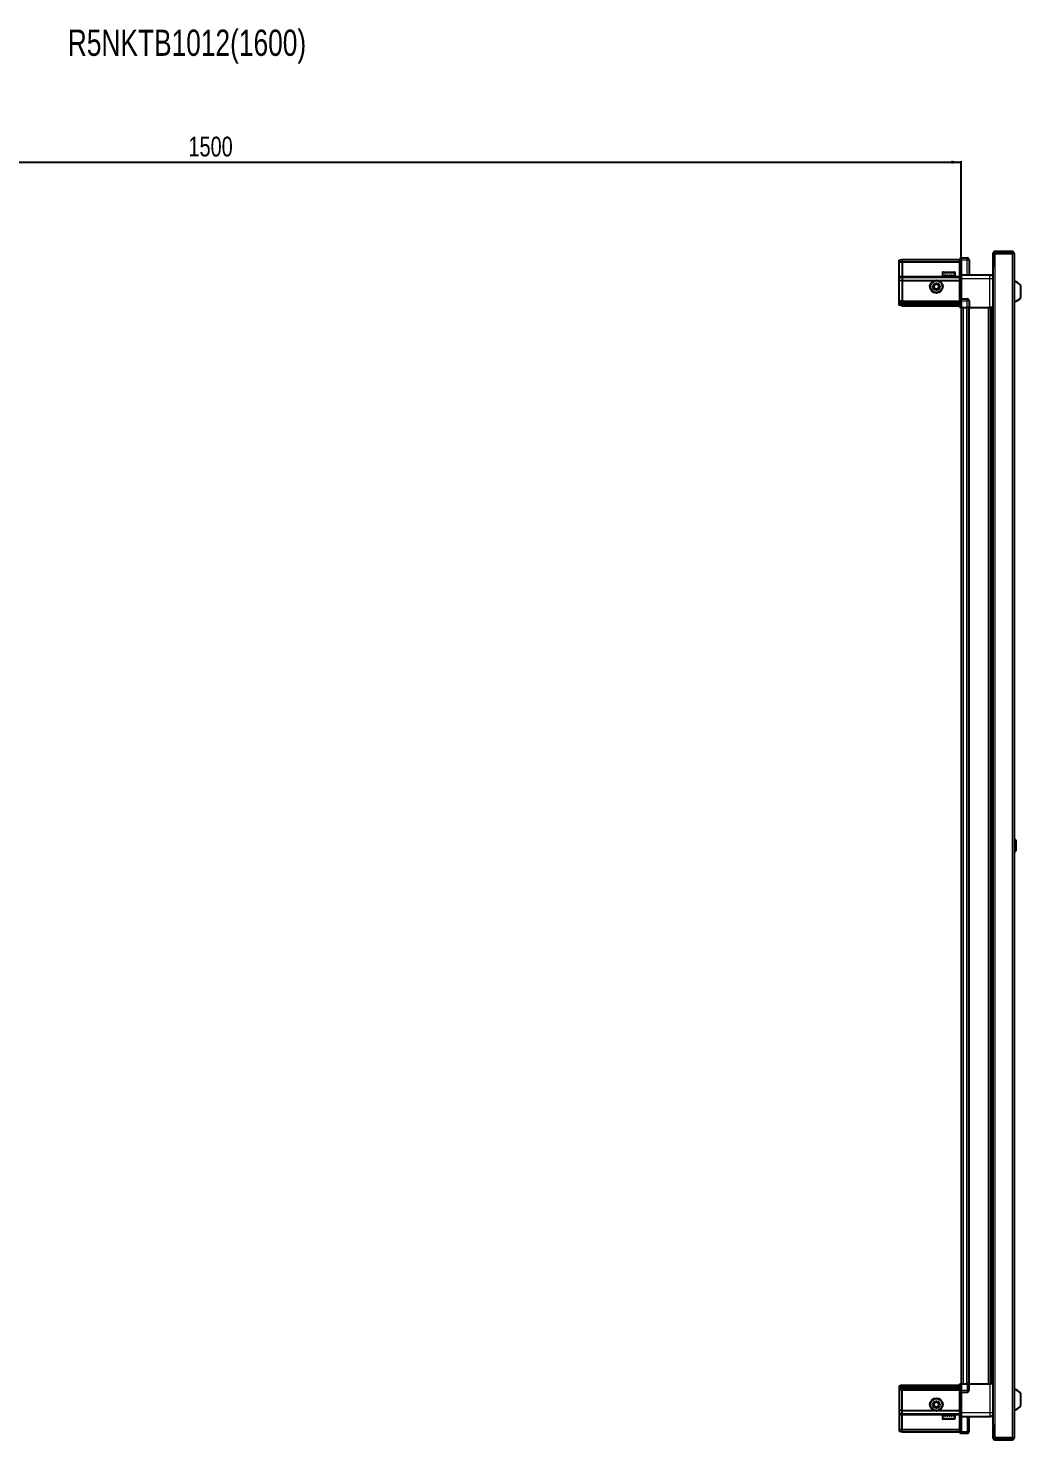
# Model space of a CAD drawing. Header units: millimetres. Extents: x -659 to 3549, y -1610 to 1598.
# Drawn here: x 1330 to 2331, y 174 to 1598 of the extents above; entities that cross this region are included whole.
import ezdxf

# ---------------------------------------------------------------- set-up
doc = ezdxf.new("R2010")
doc.units = ezdxf.units.MM
doc.layers.add('FORMAT', color=7, linetype='Continuous')
doc.styles.add('SLDTEXTSTYLE0', font='TXT', dxfattribs={"width": 0.75})
doc.dimstyles.new('SLDDIMSTYLE0', dxfattribs={"dimtxt": 20, "dimasz": 10, "dimexe": 0, "dimexo": 0.0625, "dimgap": 5, "dimtad": 2, "dimdec": 1, "dimrnd": 1e-09, "dimzin": 12, "dimdsep": 46, "dimtxsty": 'SLDTEXTSTYLE0', "dimsah": 1, "dimcen": 0.09, "dimadec": 0, "dimazin": 3, "dimtfac": 1, "dimtofl": 0, "dimtmove": 0, "dimatfit": 3, "dimfxl": 0, "dimfrac": 2, "dimtolj": 1, "dimtzin": 12, "dimarcsym": 0})

# ---------------------------------------------------------------- blocks, each defined once
blk = doc.blocks.new('_D_6')
at = {"layer": 'FORMAT'}
for p, q in [((771.5, 1316.3), (771.5, 1463.8)), ((771.5, 1462.8), (2271.5, 1462.8)), ((2271.5, 1316.3), (2271.5, 1463.8))]:
    blk.add_line(p, q, dxfattribs=at)
for points in [[(771.5, 1462.8), (781.5, 1461.3), (781.5, 1464.4)], [(2271.5, 1462.8), (2261.5, 1464.4), (2261.5, 1461.3)]]:
    blk.add_solid(points, dxfattribs=at)
at = {"layer": 'FORMAT', "insert": (1492, 1488.6), "char_height": 20, "attachment_point": 1, "style": 'SLDTEXTSTYLE0'}
blk.add_mtext('1500', dxfattribs=at)

msp = doc.modelspace()

# ---------------------------------------------------------------- linework, layer by layer
at = {"color": 7, "linetype": 'Continuous', "lineweight": 25}
for p, q in [((2303.37, 1370.73), (2303.37, 1358.33)), ((2304.87, 1370.73), (2304.87, 1358.33)), ((2305.37, 1357.83), (2305.37, 1370.73)), ((2305.37, 1370.73), (2322.77, 1370.73)), ((2322.77, 1372.83), (2305.47, 1372.83)), ((2322.77, 1371.33), (2305.47, 1371.33)), ((2322.77, 1371.33), (2322.77, 1372.83)), ((2322.77, 1370.73), (2324.87, 1370.73)), ((2324.87, 1370.73), (2324.87, 175.93)), ((2208.87, 1364.03), (2211.87, 1364.83)), ((2208.87, 1362.17), (2208.87, 1364.03)), ((2208.87, 1362.17), (2211.87, 1362.33)), ((2208.87, 1347.83), (2208.87, 1362.17)), ((2211.87, 1364.83), (2211.87, 1362.33)), ((2211.87, 1364.83), (2270.17, 1364.83)), ((2211.87, 1362.33), (2211.87, 1347.83)), ((2211.87, 1362.33), (2270.17, 1362.33)), ((2271.04, 1366.33), (2270.17, 1365.83)), ((2271.04, 1366.33), (2270.17, 1365.83)), ((2270.17, 1365.83), (2270.17, 1364.33)), ((2270.17, 1349.53), (2270.17, 1364.33)), ((2271.37, 1366.33), (2271.04, 1366.33)), ((2271.37, 1366.33), (2271.04, 1366.33)), ((2271.37, 1366.33), (2271.37, 1366.33)), ((2271.37, 1364.33), (2271.37, 1366.33)), ((2271.37, 1366.33), (2277.37, 1366.33)), ((2271.37, 1364.33), (2271.37, 1349.53)), ((2279.37, 1364.33), (2279.37, 1349.33)), ((2303.27, 1357.83), (2303.27, 188.83)), ((2303.27, 1357.83), (2305.37, 1357.83)), ((2303.37, 1358.33), (2304.87, 1358.33)), ((2208.87, 1346.03), (2208.87, 1347.83)), ((2208.87, 1346.03), (2211.87, 1346.83)), ((2208.87, 1343), (2208.87, 1346.03)), ((2211.87, 1343.33), (2208.87, 1343)), ((2208.87, 1322.83), (2208.87, 1343)), ((2211.87, 1347.83), (2211.87, 1346.83)), ((2211.87, 1346.83), (2211.87, 1343.33)), ((2211.87, 1346.83), (2270.17, 1346.83)), ((2211.87, 1343.33), (2211.87, 1322.83)), ((2211.87, 1343.33), (2243.87, 1343.33)), ((2248.87, 1343.33), (2270.17, 1343.33)), ((2252.37, 1351.23), (2252.37, 1348.33)), ((2252.37, 1348.33), (2252.41, 1348.33)), ((2252.53, 1348.83), (2252.41, 1348.83)), ((2252.41, 1348.83), (2252.41, 1348.33)), ((2252.41, 1348.33), (2252.53, 1348.33)), ((2252.53, 1348.83), (2252.53, 1348.33)), ((2252.53, 1348.33), (2252.94, 1348.33)), ((2253.28, 1348.83), (2252.94, 1348.83)), ((2252.94, 1348.83), (2252.94, 1348.33)), ((2252.94, 1348.33), (2253.28, 1348.33)), ((2253.17, 1352.03), (2264.57, 1352.03)), ((2253.28, 1348.83), (2253.28, 1348.33)), ((2253.28, 1348.33), (2254.05, 1348.33)), ((2254.58, 1348.83), (2254.05, 1348.83)), ((2254.05, 1348.83), (2254.05, 1348.33)), ((2254.05, 1348.33), (2254.58, 1348.33)), ((2254.47, 1348.33), (2254.47, 1348.23)), ((2254.47, 1348.23), (2263.27, 1348.23)), ((2254.58, 1348.83), (2254.58, 1348.33)), ((2254.58, 1348.33), (2255.63, 1348.33)), ((2254.87, 1347.83), (2255.56, 1347.35)), ((2254.87, 1347.83), (2262.87, 1347.83)), ((2255.56, 1347.35), (2254.87, 1346.86)), ((2254.87, 1346.86), (2254.87, 1346.83)), ((2254.87, 1346.86), (2262.87, 1346.86)), ((2255.56, 1347.35), (2262.18, 1347.35)), ((2256.3, 1348.83), (2255.63, 1348.83)), ((2255.63, 1348.83), (2255.63, 1348.33)), ((2255.63, 1348.33), (2256.3, 1348.33)), ((2256.3, 1348.83), (2256.3, 1348.33)), ((2256.3, 1348.33), (2257.53, 1348.33)), ((2258.27, 1348.83), (2257.53, 1348.83)), ((2257.53, 1348.83), (2257.53, 1348.33)), ((2257.53, 1348.33), (2257.97, 1348.33)), ((2257.97, 1348.83), (2257.97, 1348.33)), ((2258.27, 1348.83), (2258.27, 1348.33)), ((2258.27, 1348.33), (2259.57, 1348.33)), ((2260.29, 1348.83), (2259.57, 1348.83)), ((2259.57, 1348.83), (2259.57, 1348.33)), ((2259.84, 1348.83), (2259.84, 1348.33)), ((2259.84, 1348.33), (2260.29, 1348.33)), ((2260.29, 1348.83), (2260.29, 1348.33)), ((2260.29, 1348.33), (2261.53, 1348.33)), ((2262.19, 1348.83), (2261.53, 1348.83)), ((2261.53, 1348.83), (2261.53, 1348.33)), ((2261.53, 1348.33), (2262.19, 1348.33)), ((2262.18, 1347.35), (2262.87, 1347.83)), ((2262.87, 1346.86), (2262.18, 1347.35)), ((2262.19, 1348.83), (2262.19, 1348.33)), ((2262.19, 1348.33), (2263.23, 1348.33)), ((2262.87, 1346.83), (2262.87, 1346.86)), ((2263.75, 1348.83), (2263.23, 1348.83)), ((2263.23, 1348.83), (2263.23, 1348.33)), ((2263.23, 1348.33), (2263.75, 1348.33)), ((2263.27, 1348.23), (2263.27, 1348.33)), ((2263.75, 1348.83), (2263.75, 1348.33)), ((2263.75, 1348.33), (2264.51, 1348.33)), ((2264.84, 1348.83), (2264.51, 1348.83)), ((2264.51, 1348.83), (2264.51, 1348.33)), ((2264.51, 1348.33), (2264.84, 1348.33)), ((2264.84, 1348.83), (2264.84, 1348.33)), ((2264.84, 1348.33), (2265.23, 1348.33)), ((2265.34, 1348.83), (2265.23, 1348.83)), ((2265.23, 1348.83), (2265.23, 1348.33)), ((2265.23, 1348.33), (2265.34, 1348.33)), ((2265.34, 1348.83), (2265.34, 1348.33)), ((2265.34, 1348.33), (2265.37, 1348.33)), ((2265.37, 1348.33), (2265.37, 1351.23)), ((2270.17, 1349.33), (2270.17, 1349.53)), ((2271.37, 1349.33), (2270.17, 1349.33)), ((2270.17, 1345.33), (2270.17, 1349.33)), ((2270.17, 1325.03), (2270.17, 1345.33)), ((2271.37, 1349.53), (2271.37, 1349.33)), ((2271.37, 1349.33), (2271.37, 1345.33)), ((2271.37, 1349.33), (2300.37, 1349.33)), ((2271.37, 1345.33), (2271.37, 1325.03)), ((2270.17, 1324.83), (2270.17, 1325.03)), ((2271.37, 1324.83), (2270.17, 1324.83)), ((2270.17, 1324.83), (2270.17, 1324.15)), ((2271.37, 1325.03), (2271.37, 1324.83)), ((2271.37, 1322.83), (2271.37, 1324.83)), ((2271.37, 1324.83), (2277.37, 1324.83)), ((2271.37, 1322.83), (2271.37, 1324.83)), ((2331.47, 1326.33), (2331.47, 1338.33)), ((2208.87, 1321.03), (2208.87, 1322.83)), ((2211.87, 1321.83), (2208.87, 1321.03)), ((2208.87, 1320.29), (2208.87, 1321.03)), ((2211.87, 1320.83), (2208.87, 1320.29)), ((2208.87, 1319.78), (2208.87, 1320.29)), ((2211.87, 1319.33), (2208.87, 1319.78)), ((2208.87, 1318.63), (2208.87, 1319.78)), ((2211.87, 1317.83), (2208.87, 1318.63)), ((2211.87, 1322.83), (2211.87, 1321.83)), ((2211.87, 1321.83), (2211.87, 1320.83)), ((2211.87, 1321.83), (2270.17, 1321.83)), ((2211.87, 1320.83), (2270.17, 1320.83)), ((2211.87, 1320.83), (2211.87, 1319.33)), ((2211.87, 1319.33), (2211.87, 1317.83)), ((2211.87, 1319.33), (2270.17, 1319.33)), ((2211.87, 1317.83), (2270.17, 1317.83)), ((2270.17, 1316.33), (2270.17, 1324.15)), ((2271.04, 1316.33), (2270.17, 1316.33)), ((2271.04, 1322.83), (2271.04, 1316.33)), ((2271.37, 1316.33), (2271.04, 1316.33)), ((2271.37, 1322.83), (2271.37, 1316.33)), ((2271.37, 1316.33), (2277.37, 1316.33)), ((2271.52, 1316.33), (2271.52, 230.33)), ((2279.37, 1316.33), (2277.37, 1316.33)), ((2278.72, 1316.33), (2278.72, 230.33)), ((2279.37, 1322.83), (2279.37, 1316.33)), ((2279.37, 1316.33), (2300.37, 1316.33)), ((2301.4, 230.33), (2301.4, 1316.33)), ((2301.43, 230.33), (2301.43, 1316.33)), ((2303.22, 1316.33), (2303.22, 230.33)), ((2325.86, 779.11), (2324.87, 778.13)), ((2326.37, 779.11), (2325.86, 779.11)), ((2325.86, 779.11), (2325.86, 767.54)), ((2326.37, 779.11), (2326.37, 767.54)), ((2324.87, 768.53), (2325.86, 767.54)), ((2325.86, 767.54), (2326.37, 767.54)), ((2211.87, 228.83), (2208.87, 228.03)), ((2208.87, 228.03), (2208.87, 226.87)), ((2211.87, 227.33), (2211.87, 228.83)), ((2211.87, 228.83), (2270.17, 228.83)), ((2270.17, 222.51), (2270.17, 230.33)), ((2270.17, 230.33), (2271.04, 230.33)), ((2271.04, 230.33), (2271.04, 230.33)), ((2271.04, 230.33), (2271.04, 223.83)), ((2271.37, 230.33), (2271.04, 230.33)), ((2271.37, 230.33), (2271.37, 223.83)), ((2271.37, 230.33), (2271.37, 230.33)), ((2271.37, 230.33), (2277.37, 230.33)), ((2271.37, 230.33), (2271.37, 223.83)), ((2279.37, 230.33), (2277.37, 230.33)), ((2279.37, 223.83), (2279.37, 230.33)), ((2279.37, 230.33), (2300.37, 230.33)), ((2211.87, 227.33), (2208.87, 226.87)), ((2208.87, 226.87), (2208.87, 226.37)), ((2211.87, 225.83), (2208.87, 226.37)), ((2208.87, 226.37), (2208.87, 225.63)), ((2211.87, 224.83), (2208.87, 225.63)), ((2208.87, 225.63), (2208.87, 223.83)), ((2208.87, 223.83), (2208.87, 203.66)), ((2211.87, 227.33), (2270.17, 227.33)), ((2211.87, 225.83), (2211.87, 227.33)), ((2211.87, 224.83), (2211.87, 225.83)), ((2211.87, 225.83), (2270.17, 225.83)), ((2211.87, 224.83), (2270.17, 224.83)), ((2211.87, 223.83), (2211.87, 224.83)), ((2211.87, 203.33), (2211.87, 223.83)), ((2270.17, 222.51), (2270.17, 221.83)), ((2271.37, 221.83), (2270.17, 221.83)), ((2270.17, 221.63), (2270.17, 221.83)), ((2270.17, 201.33), (2270.17, 221.63)), ((2271.37, 221.83), (2271.37, 223.83)), ((2271.37, 221.83), (2271.37, 221.63)), ((2271.37, 221.83), (2277.37, 221.83)), ((2271.37, 221.63), (2271.37, 201.33)), ((2331.47, 208.33), (2331.47, 220.33)), ((2211.87, 203.33), (2208.87, 203.66)), ((2208.87, 203.66), (2208.87, 200.63)), ((2208.87, 200.63), (2211.87, 199.83)), ((2208.87, 200.63), (2208.87, 198.83)), ((2211.87, 203.33), (2243.87, 203.33)), ((2211.87, 199.83), (2211.87, 203.33)), ((2211.87, 199.83), (2270.17, 199.83)), ((2211.87, 198.83), (2211.87, 199.83)), ((2248.87, 203.33), (2270.17, 203.33)), ((2254.87, 199.83), (2254.87, 199.8)), ((2254.87, 199.8), (2255.56, 199.31)), ((2262.87, 199.8), (2254.87, 199.8)), ((2262.18, 199.31), (2262.87, 199.8)), ((2262.87, 199.8), (2262.87, 199.83)), ((2270.17, 197.33), (2270.17, 201.33)), ((2271.37, 201.33), (2271.37, 197.33)), ((2208.87, 198.83), (2208.87, 184.48)), ((2211.87, 184.33), (2211.87, 198.83)), ((2252.37, 198.33), (2252.37, 195.43)), ((2252.39, 198.33), (2252.37, 198.33)), ((2252.39, 197.83), (2252.39, 198.33)), ((2252.49, 198.33), (2252.39, 198.33)), ((2252.39, 197.83), (2252.49, 197.83)), ((2252.49, 197.83), (2252.49, 198.33)), ((2252.86, 198.33), (2252.49, 198.33)), ((2252.86, 197.83), (2252.86, 198.33)), ((2253.18, 198.33), (2252.86, 198.33)), ((2252.86, 197.83), (2253.18, 197.83)), ((2264.57, 194.63), (2253.17, 194.63)), ((2253.18, 197.83), (2253.18, 198.33)), ((2253.92, 198.33), (2253.18, 198.33)), ((2253.92, 197.83), (2253.92, 198.33)), ((2254.43, 198.33), (2253.92, 198.33)), ((2253.92, 197.83), (2254.43, 197.83)), ((2254.43, 197.83), (2254.43, 198.33)), ((2255.46, 198.33), (2254.43, 198.33)), ((2254.47, 198.43), (2254.47, 198.33)), ((2263.27, 198.43), (2254.47, 198.43)), ((2255.56, 199.31), (2254.87, 198.83)), ((2262.87, 198.83), (2254.87, 198.83)), ((2255.46, 197.83), (2255.46, 198.33)), ((2256.11, 198.33), (2255.46, 198.33)), ((2255.46, 197.83), (2256.11, 197.83)), ((2262.18, 199.31), (2255.56, 199.31)), ((2256.11, 197.83), (2256.11, 198.33)), ((2257.34, 198.33), (2256.11, 198.33)), ((2257.34, 197.83), (2257.34, 198.33)), ((2257.83, 198.33), (2257.34, 198.33)), ((2257.34, 197.83), (2258.07, 197.83)), ((2257.83, 197.83), (2257.83, 198.33)), ((2258.07, 197.83), (2258.07, 198.33)), ((2259.37, 198.33), (2258.07, 198.33)), ((2259.37, 197.83), (2259.37, 198.33)), ((2259.37, 197.83), (2260.1, 197.83)), ((2259.7, 197.83), (2259.7, 198.33)), ((2260.1, 198.33), (2259.7, 198.33)), ((2260.1, 197.83), (2260.1, 198.33)), ((2261.34, 198.33), (2260.1, 198.33)), ((2261.34, 197.83), (2261.34, 198.33)), ((2262.01, 198.33), (2261.34, 198.33)), ((2261.34, 197.83), (2262.01, 197.83)), ((2262.01, 197.83), (2262.01, 198.33)), ((2263.08, 198.33), (2262.01, 198.33)), ((2262.87, 198.83), (2262.18, 199.31)), ((2263.08, 197.83), (2263.08, 198.33)), ((2263.62, 198.33), (2263.08, 198.33)), ((2263.08, 197.83), (2263.62, 197.83)), ((2263.27, 198.33), (2263.27, 198.43)), ((2263.62, 197.83), (2263.62, 198.33)), ((2264.41, 198.33), (2263.62, 198.33)), ((2264.41, 197.83), (2264.41, 198.33)), ((2264.76, 198.33), (2264.41, 198.33)), ((2264.41, 197.83), (2264.76, 197.83)), ((2264.76, 197.83), (2264.76, 198.33)), ((2265.19, 198.33), (2264.76, 198.33)), ((2265.19, 197.83), (2265.19, 198.33)), ((2265.32, 198.33), (2265.19, 198.33)), ((2265.19, 197.83), (2265.32, 197.83)), ((2265.32, 197.83), (2265.32, 198.33)), ((2265.37, 198.33), (2265.32, 198.33)), ((2265.37, 195.43), (2265.37, 198.33)), ((2271.37, 197.33), (2270.17, 197.33)), ((2270.17, 197.13), (2270.17, 197.33)), ((2270.17, 182.33), (2270.17, 197.13)), ((2271.37, 197.33), (2271.37, 197.13)), ((2271.37, 197.33), (2300.37, 197.33)), ((2271.37, 197.13), (2271.37, 182.33)), ((2271.37, 197.13), (2271.37, 182.33)), ((2279.37, 182.33), (2279.37, 197.33)), ((2305.37, 188.83), (2303.27, 188.83)), ((2303.37, 188.33), (2304.87, 188.33)), ((2303.37, 188.33), (2303.37, 175.93)), ((2304.87, 188.33), (2304.87, 175.93)), ((2305.37, 175.93), (2305.37, 188.83)), ((2208.87, 184.48), (2211.87, 184.33)), ((2208.87, 184.48), (2208.87, 182.63)), ((2208.87, 182.63), (2211.87, 181.83)), ((2211.87, 184.33), (2270.17, 184.33)), ((2211.87, 181.83), (2211.87, 184.33)), ((2211.87, 181.83), (2270.17, 181.83)), ((2270.17, 182.33), (2270.17, 180.83)), ((2270.17, 180.83), (2271.04, 180.33)), ((2271.37, 180.33), (2271.04, 180.33)), ((2271.37, 180.33), (2271.37, 182.33)), ((2271.37, 180.33), (2277.37, 180.33)), ((2322.77, 175.93), (2305.37, 175.93)), ((2305.47, 175.33), (2322.77, 175.33)), ((2305.47, 173.83), (2322.77, 173.83)), ((2324.87, 175.93), (2322.77, 175.93)), ((2322.77, 175.33), (2322.77, 173.83))]:
    msp.add_line(p, q, dxfattribs=at)
at = {"color": 8, "linetype": 'Continuous', "lineweight": 18}
for p, q in [((2304.87, 1370.73), (2303.37, 1370.73)), ((2305.47, 1371.33), (2305.47, 1372.83)), ((2322.77, 1370.73), (2322.77, 175.93)), ((2271.37, 1364.33), (2270.17, 1364.33)), ((2271.37, 1364.33), (2277.37, 1364.33)), ((2277.37, 1364.33), (2277.37, 1366.33)), ((2277.37, 1349.33), (2277.37, 1364.33)), ((2277.37, 1364.33), (2279.37, 1364.33)), ((2305.37, 1357.83), (2305.37, 188.83)), ((2208.87, 1347.83), (2211.87, 1347.83)), ((2211.87, 1347.83), (2254.87, 1347.83)), ((2252.37, 1351.23), (2265.37, 1351.23)), ((2262.87, 1347.83), (2270.17, 1347.83)), ((2270.17, 1349.53), (2271.37, 1349.53)), ((2271.37, 1345.33), (2270.17, 1345.33)), ((2271.37, 1345.33), (2300.37, 1345.33)), ((2300.37, 1316.33), (2300.37, 1345.33)), ((2270.17, 1325.03), (2271.37, 1325.03)), ((2277.37, 1322.83), (2277.37, 1324.83)), ((2211.87, 1322.83), (2208.87, 1322.83)), ((2211.87, 1322.83), (2270.17, 1322.83)), ((2271.37, 1322.83), (2271.04, 1322.83)), ((2271.37, 1322.83), (2277.37, 1322.83)), ((2273.52, 1316.33), (2273.52, 230.33)), ((2276.72, 1316.33), (2276.72, 230.33)), ((2277.37, 1316.33), (2277.37, 1322.83)), ((2279.37, 1322.83), (2277.37, 1322.83)), ((2279.37, 1316.33), (2279.37, 230.33)), ((2298.78, 230.33), (2298.78, 1316.33)), ((2300.19, 1316.33), (2300.19, 230.33)), ((2302.64, 230.33), (2302.64, 1316.33)), ((2271.37, 230.33), (2271.04, 230.33)), ((2277.37, 230.33), (2277.37, 223.83)), ((2300.37, 230.33), (2300.37, 201.33)), ((2211.87, 223.83), (2208.87, 223.83)), ((2211.87, 223.83), (2270.17, 223.83)), ((2271.37, 221.63), (2270.17, 221.63)), ((2271.37, 223.83), (2271.04, 223.83)), ((2271.37, 223.83), (2277.37, 223.83)), ((2277.37, 223.83), (2277.37, 221.83)), ((2279.37, 223.83), (2277.37, 223.83)), ((2271.37, 201.33), (2270.17, 201.33)), ((2271.37, 201.33), (2300.37, 201.33)), ((2208.87, 198.83), (2211.87, 198.83)), ((2211.87, 198.83), (2254.87, 198.83)), ((2265.37, 195.43), (2252.37, 195.43)), ((2262.87, 198.83), (2270.17, 198.83)), ((2271.37, 197.13), (2270.17, 197.13)), ((2277.37, 197.33), (2277.37, 182.33)), ((2271.37, 182.33), (2270.17, 182.33)), ((2271.37, 182.33), (2277.37, 182.33)), ((2277.37, 182.33), (2279.37, 182.33)), ((2277.37, 182.33), (2277.37, 180.33)), ((2304.87, 175.93), (2303.37, 175.93)), ((2305.47, 175.33), (2305.47, 173.83))]:
    msp.add_line(p, q, dxfattribs=at)
at = {"color": 7, "linetype": 'Continuous', "lineweight": 25}
for centre, radius in [((2246.37, 1337.33), 6.5), ((2246.37, 1337.33), 3.46), ((2246.37, 209.33), 6.5), ((2246.37, 209.33), 3.46)]:
    msp.add_circle(centre, radius, dxfattribs=at)
at = {"color": 8, "linetype": 'Continuous', "lineweight": 18}
for centre in [(2246.37, 1337.33), (2246.37, 209.33)]:
    msp.add_circle(centre, 5.7, dxfattribs=at)
at = {"color": 7, "linetype": 'Continuous', "lineweight": 25}
for centre, radius, start, end in [((2305.47, 1370.73), 2.1, 90, 180), ((2305.47, 1370.73), 0.6, 90, 180), ((2322.77, 1370.73), 2.1, 0, 90), ((2322.77, 1370.73), 0.6, 0, 90), ((2277.37, 1364.33), 2, 0, 90), ((2246.37, 1337.33), 2.5, 120.74103, 180.74103), ((2246.37, 1337.33), 2.5, 60.74103, 120.74103), ((2246.37, 1337.33), 2.5, 0.74103, 60.74103), ((2253.17, 1351.23), 0.8, 90, 180), ((2254.47, 1347.83), 0.4, 0, 90), ((2263.27, 1347.83), 0.4, 90, 180), ((2264.57, 1351.23), 0.8, 0, 90), ((2321.85, 1331.31), 11.91, 36.1266, 75.29965), ((2246.37, 1337.33), 2.5, 180.74103, 240.74103), ((2246.37, 1337.33), 2.5, 240.74103, 300.74103), ((2246.37, 1337.33), 2.5, 300.74103, 0.74103), ((2277.37, 1322.83), 2, 0, 90), ((2321.85, 1333.35), 11.91, 284.70035, 323.8734), ((2277.37, 223.83), 2, 270, 0), ((2321.85, 213.31), 11.91, 36.1266, 75.29965), ((2246.37, 209.33), 2.5, 155.91157, 215.91157), ((2246.37, 209.33), 2.5, 95.91157, 155.91157), ((2246.37, 209.33), 2.5, 215.91157, 275.91157), ((2246.37, 209.33), 2.5, 35.91157, 95.91157), ((2246.37, 209.33), 2.5, 275.91157, 335.91157), ((2246.37, 209.33), 2.5, 335.91157, 35.91157), ((2321.85, 215.35), 11.91, 284.70035, 323.8734), ((2253.17, 195.43), 0.8, 180, 270), ((2254.47, 198.83), 0.4, 270, 0), ((2263.27, 198.83), 0.4, 180, 270), ((2264.57, 195.43), 0.8, 270, 0), ((2277.37, 182.33), 2, 270, 0), ((2305.47, 175.93), 2.1, 180, 270), ((2305.47, 175.93), 0.6, 180, 270), ((2322.77, 175.93), 2.1, 270, 0), ((2322.77, 175.93), 0.6, 270, 0)]:
    msp.add_arc(centre, radius, start, end, dxfattribs=at)
for centre, start_param, end_param in [((2267.58, 1322.83), 0, 0.7227342), ((2267.58, 223.83), 5.5604511, 6.2831853)]:
    msp.add_ellipse(centre, major_axis=(3.46, 0), ratio=0.5773503, start_param=start_param, end_param=end_param, dxfattribs=at)
for points, knots in [([(2243.85, 1338.74), (2244.3, 1339), (2245.13, 1339.5), (2245.95, 1339.99), (2246.34, 1340.22)], [0, 0, 0, 0, 0.5346859, 1, 1, 1, 1]), ([(2243.89, 1335.85), (2243.89, 1335.98), (2243.88, 1336.58), (2243.87, 1337.57), (2243.86, 1338.4), (2243.85, 1338.74)], [0, 0, 0, 0, 0.1331247, 0.6370994, 1, 1, 1, 1]), ([(2246.34, 1340.22), (2246.79, 1339.96), (2247.63, 1339.49), (2248.46, 1339.02), (2248.85, 1338.81)], [0, 0, 0, 0, 0.53468586, 1, 1, 1, 1]), ([(2248.85, 1338.81), (2248.86, 1338.46), (2248.87, 1337.64), (2248.88, 1336.64), (2248.89, 1336.04), (2248.89, 1335.92)], [0, 0, 0, 0, 0.36290056, 0.86687533, 1, 1, 1, 1]), ([(2300.37, 1349.33), (2300.81, 1349.28), (2301.49, 1349.21), (2302.3, 1348.77), (2302.86, 1348.34), (2303.14, 1347.96), (2303.27, 1347.78)], [0, 0, 0, 0, 0.3842982, 0.5911726, 0.8024372, 1, 1, 1, 1]), ([(2246.41, 1334.44), (2245.96, 1334.7), (2245.12, 1335.17), (2244.28, 1335.64), (2243.89, 1335.85)], [0, 0, 0, 0, 0.5346859, 1, 1, 1, 1]), ([(2248.89, 1335.92), (2248.45, 1335.66), (2247.62, 1335.16), (2246.79, 1334.67), (2246.41, 1334.44)], [0, 0, 0, 0, 0.5346859, 1, 1, 1, 1]), ([(2303.22, 1316.33), (2303.19, 1316.33), (2302.97, 1316.33), (2302.25, 1316.33), (2301.28, 1316.33), (2300.63, 1316.33), (2300.37, 1316.33)], [0, 0, 0, 0, 0.0717073, 0.4209791, 0.7702508, 1, 1, 1, 1]), ([(2303.22, 230.33), (2303.19, 230.33), (2302.97, 230.33), (2302.25, 230.33), (2301.28, 230.33), (2300.63, 230.33), (2300.37, 230.33)], [0, 0, 0, 0, 0.0717073, 0.4209791, 0.7702508, 1, 1, 1, 1]), ([(2243.5, 209.03), (2243.71, 209.5), (2244.11, 210.38), (2244.5, 211.26), (2244.68, 211.67)], [0, 0, 0, 0, 0.5346859, 1, 1, 1, 1]), ([(2245.19, 206.69), (2244.89, 207.11), (2244.33, 207.89), (2243.76, 208.67), (2243.5, 209.03)], [0, 0, 0, 0, 0.5346859, 1, 1, 1, 1]), ([(2244.68, 211.67), (2245.02, 211.7), (2245.84, 211.79), (2246.83, 211.89), (2247.43, 211.95), (2247.55, 211.96)], [0, 0, 0, 0, 0.36290056, 0.86687533, 1, 1, 1, 1]), ([(2248.07, 206.99), (2247.94, 206.98), (2247.35, 206.92), (2246.36, 206.81), (2245.54, 206.73), (2245.19, 206.69)], [0, 0, 0, 0, 0.13312467, 0.63709944, 1, 1, 1, 1]), ([(2247.55, 211.96), (2247.85, 211.55), (2248.42, 210.77), (2248.98, 209.99), (2249.24, 209.63)], [0, 0, 0, 0, 0.5346859, 1, 1, 1, 1]), ([(2249.24, 209.63), (2249.03, 209.16), (2248.64, 208.28), (2248.25, 207.4), (2248.07, 206.99)], [0, 0, 0, 0, 0.5346859, 1, 1, 1, 1]), ([(2300.37, 197.33), (2300.81, 197.38), (2301.49, 197.45), (2302.3, 197.89), (2302.86, 198.32), (2303.14, 198.7), (2303.27, 198.88)], [0, 0, 0, 0, 0.3842982, 0.5911726, 0.8024372, 1, 1, 1, 1])]:
    msp.add_open_spline(points, degree=3, knots=knots, dxfattribs=at)
at = {"color": 8, "linetype": 'Continuous', "lineweight": 18}
for points in [[(2300.37, 1345.33), (2300.37, 1345.85), (2300.37, 1346.9), (2300.37, 1348.22), (2300.37, 1349.15), (2300.37, 1349.27), (2300.37, 1349.33)], [(2300.37, 201.33), (2300.37, 200.81), (2300.37, 199.76), (2300.37, 198.43), (2300.37, 197.51), (2300.37, 197.39), (2300.37, 197.33)]]:
    msp.add_open_spline(points, degree=3, dxfattribs=at)
for points in [[(2300.37, 1345.33), (2300.81, 1345.33), (2301.49, 1345.33), (2302.3, 1345.33), (2302.86, 1345.33), (2303.14, 1345.33), (2303.27, 1345.33)], [(2300.37, 201.33), (2300.81, 201.33), (2301.49, 201.33), (2302.3, 201.33), (2302.86, 201.33), (2303.14, 201.33), (2303.27, 201.33)]]:
    msp.add_open_spline(points, degree=3, knots=[0, 0, 0, 0, 0.3842982, 0.5911726, 0.8024372, 1, 1, 1, 1], dxfattribs=at)

# ---------------------------------------------------------------- texts
at = {"layer": 'FORMAT', "insert": (1370.28, 1596.59), "char_height": 26.4583, "attachment_point": 1, "style": 'SLDTEXTSTYLE0'}
msp.add_mtext('R5NKTB1012(1600)', dxfattribs=at)

# ---------------------------------------------------------------- dimensions: what is measured, and where the dimension line sits
at = {"layer": 'FORMAT'}
dim = msp.add_linear_dim(base=(2271.52, 1462.83), p1=(771.52, 1316.33), p2=(2271.52, 1316.33), angle=0, dimstyle='SLDDIMSTYLE0', dxfattribs=at)
dim.commit()
dim.dimension.update_dxf_attribs({"geometry": '_D_6', "text_midpoint": (1521.52, 1462.83), "dimtype": 160})

doc.saveas('drawing.dxf')
